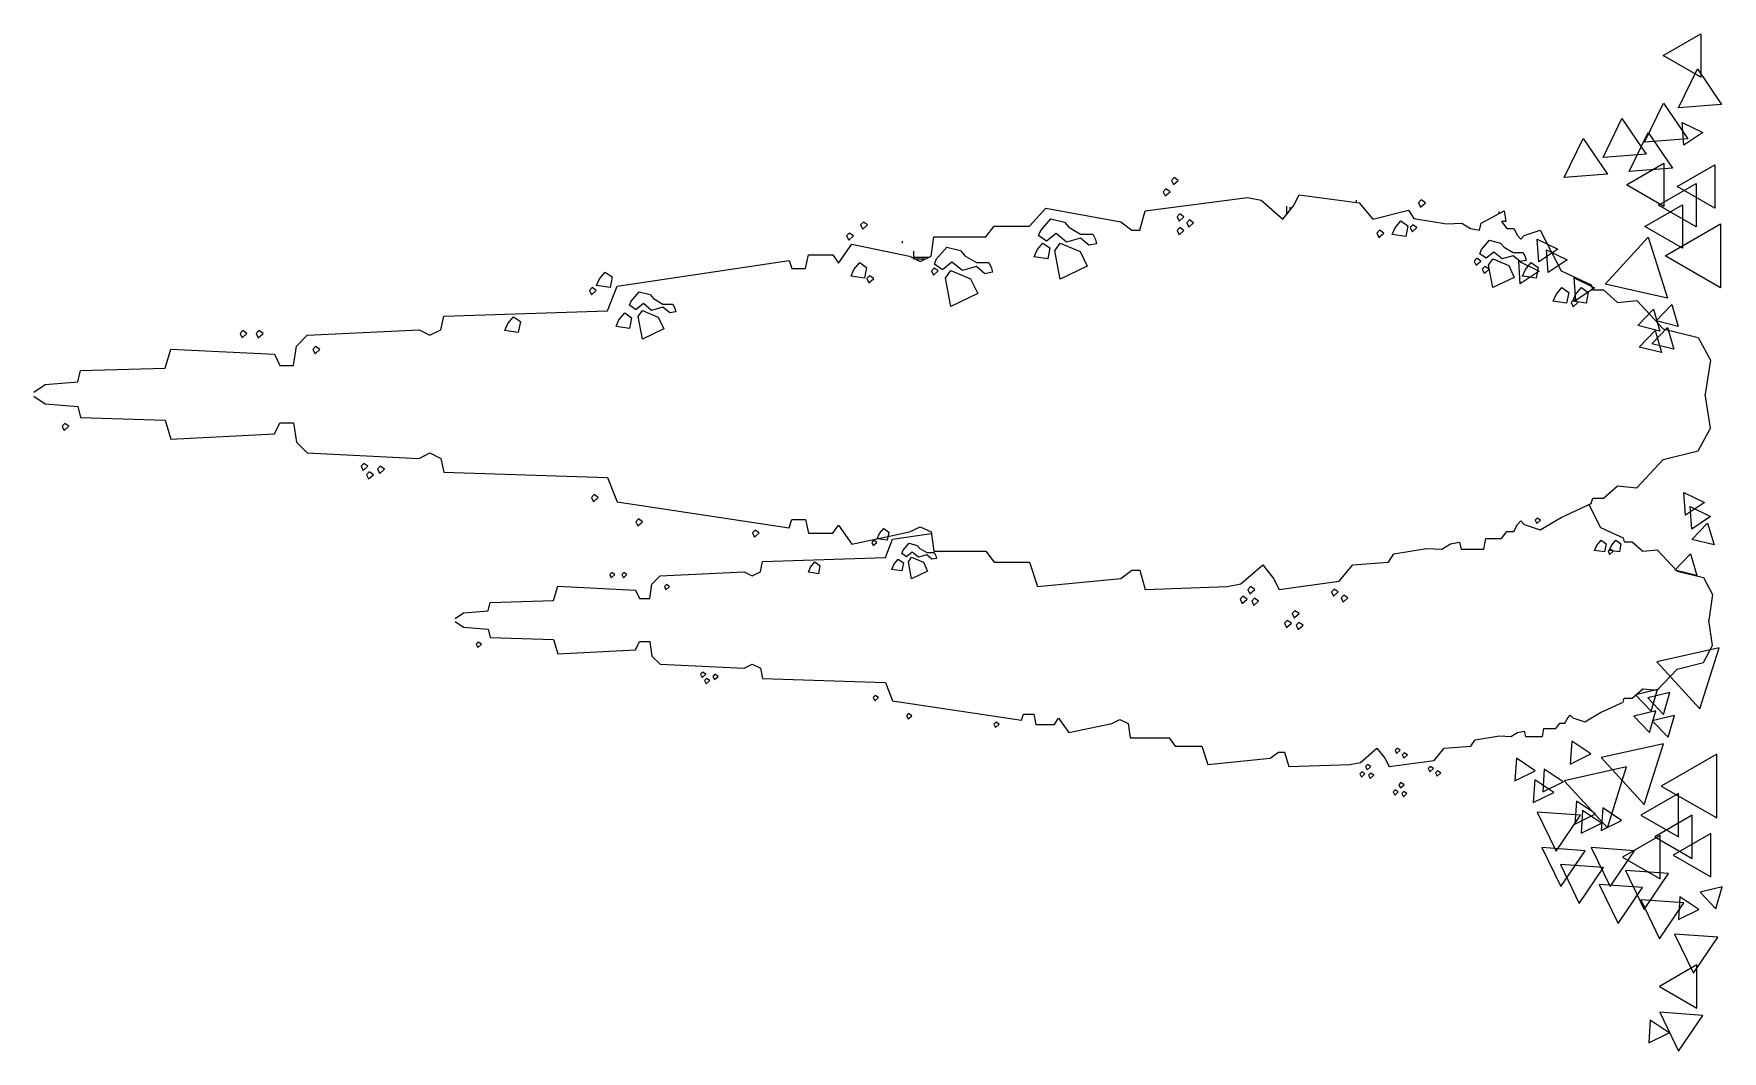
# Model space of a CAD drawing. Extents: x 443455 to 443460.82, y 4485389.64 to 4485393.15.
import ezdxf

# ---------------------------------------------------------------- set-up
doc = ezdxf.new("R2010")
doc.units = 0
doc.layers.get('0').update_dxf_attribs({"linetype": 'CONTINUOUS'})

msp = doc.modelspace()

# ---------------------------------------------------------------- linework, layer by layer
at = {"color": 0}
for p, q in [((443458.9309, 4485392.6555), (443458.9216, 4485392.6457)), ((443458.9216, 4485392.6457), (443458.9287, 4485392.631)), ((443458.9287, 4485392.631), (443458.9451, 4485392.6457)), ((443458.9451, 4485392.6457), (443458.9309, 4485392.6555)), ((443458.8315, 4485392.5402), (443459.1831, 4485392.5862)), ((443458.9024, 4485392.6164), (443458.8931, 4485392.6066)), ((443458.8931, 4485392.6066), (443458.9003, 4485392.5919)), ((443458.9003, 4485392.5919), (443458.9167, 4485392.6066)), ((443458.9167, 4485392.6066), (443458.9024, 4485392.6164)), ((443459.1831, 4485392.5862), (443459.2301, 4485392.5771)), ((443459.3425, 4485392.558), (443459.3617, 4485392.5962)), ((443459.3617, 4485392.5962), (443459.5687, 4485392.568)), ((443459.782, 4485392.5783), (443459.7728, 4485392.5684)), ((443459.7963, 4485392.5684), (443459.782, 4485392.5783)), ((443458.432, 4485392.4879), (443458.4883, 4485392.5499)), ((443458.4883, 4485392.5499), (443458.7468, 4485392.5021)), ((443458.813, 4485392.4739), (443458.8315, 4485392.5402)), ((443458.95, 4485392.5299), (443458.9408, 4485392.5201)), ((443458.9408, 4485392.5201), (443458.9479, 4485392.5054)), ((443458.9479, 4485392.5054), (443458.9643, 4485392.5201)), ((443458.9643, 4485392.5201), (443458.95, 4485392.5299)), ((443459.2301, 4485392.5771), (443459.3055, 4485392.5116)), ((443459.3055, 4485392.5116), (443459.3425, 4485392.558)), ((443459.3179, 4485392.5562), (443459.3179, 4485392.5271)), ((443459.3299, 4485392.5527), (443459.3299, 4485392.5421)), ((443459.5579, 4485392.5768), (443459.5579, 4485392.5695)), ((443459.5687, 4485392.568), (443459.6157, 4485392.5116)), ((443459.6157, 4485392.5116), (443459.738, 4485392.5428)), ((443459.738, 4485392.5428), (443459.7566, 4485392.5147)), ((443459.7728, 4485392.5684), (443459.7799, 4485392.5537)), ((443459.7799, 4485392.5537), (443459.7963, 4485392.5684)), ((443459.9887, 4485392.4983), (443460.0674, 4485392.5405)), ((443460.0499, 4485392.5377), (443460.0499, 4485392.5311)), ((443460.0674, 4485392.5405), (443460.0734, 4485392.5041)), ((443457.8118, 4485392.4637), (443457.8025, 4485392.4539)), ((443457.8261, 4485392.4539), (443457.8118, 4485392.4637)), ((443457.8601, 4485392.5019), (443457.8508, 4485392.4921)), ((443457.8508, 4485392.4921), (443457.858, 4485392.4773)), ((443457.858, 4485392.4773), (443457.8744, 4485392.4921)), ((443457.8744, 4485392.4921), (443457.8601, 4485392.5019)), ((443458.2819, 4485392.4506), (443458.3103, 4485392.4879)), ((443458.3103, 4485392.4879), (443458.432, 4485392.4879)), ((443458.464, 4485392.4554), (443458.4711, 4485392.473)), ((443458.4711, 4485392.473), (443458.5061, 4485392.5133)), ((443458.524, 4485392.4622), (443458.4911, 4485392.4357)), ((443458.5061, 4485392.5133), (443458.5532, 4485392.5015)), ((443458.5597, 4485392.4328), (443458.524, 4485392.4622)), ((443458.5532, 4485392.5015), (443458.5682, 4485392.4838)), ((443458.5682, 4485392.4838), (443458.6082, 4485392.4603)), ((443458.7468, 4485392.5021), (443458.7845, 4485392.4739)), ((443458.7845, 4485392.4739), (443458.813, 4485392.4739)), ((443458.95, 4485392.4828), (443458.9408, 4485392.473)), ((443458.9408, 4485392.473), (443458.9479, 4485392.4583)), ((443458.9479, 4485392.4583), (443458.9643, 4485392.473)), ((443458.9643, 4485392.473), (443458.95, 4485392.4828)), ((443458.9836, 4485392.5093), (443458.9743, 4485392.4995)), ((443458.9743, 4485392.4995), (443458.9814, 4485392.4848)), ((443458.9814, 4485392.4848), (443458.9979, 4485392.4995)), ((443458.9979, 4485392.4995), (443458.9836, 4485392.5093)), ((443459.6385, 4485392.4737), (443459.6292, 4485392.4639)), ((443459.6292, 4485392.4639), (443459.6364, 4485392.4492)), ((443459.6364, 4485392.4492), (443459.6528, 4485392.4639)), ((443459.6528, 4485392.4639), (443459.6385, 4485392.4737)), ((443459.6823, 4485392.4586), (443459.6922, 4485392.4822)), ((443459.6922, 4485392.4822), (443459.7122, 4485392.5057)), ((443459.7122, 4485392.5057), (443459.7358, 4485392.4891)), ((443459.7358, 4485392.4891), (443459.7287, 4485392.4518)), ((443459.7529, 4485392.4928), (443459.7437, 4485392.483)), ((443459.7437, 4485392.483), (443459.7508, 4485392.4683)), ((443459.7508, 4485392.4683), (443459.7672, 4485392.483)), ((443459.7672, 4485392.483), (443459.7529, 4485392.4928)), ((443459.7566, 4485392.5147), (443459.8696, 4485392.4956)), ((443459.8696, 4485392.4956), (443459.9219, 4485392.4983)), ((443459.9219, 4485392.4983), (443459.9523, 4485392.4801)), ((443459.9523, 4485392.4801), (443459.9827, 4485392.4737)), ((443459.9827, 4485392.4737), (443459.9887, 4485392.4983)), ((443460.0734, 4485392.5041), (443460.0583, 4485392.5041)), ((443460.0583, 4485392.5041), (443460.0769, 4485392.4796)), ((443460.0769, 4485392.4796), (443460.1007, 4485392.4796)), ((443460.1007, 4485392.4796), (443460.1132, 4485392.4559)), ((443460.137, 4485392.4559), (443460.1919, 4485392.4741)), ((443460.1919, 4485392.4741), (443460.264, 4485392.3342)), ((443457.774, 4485392.3606), (443457.8209, 4485392.4261)), ((443457.8025, 4485392.4539), (443457.8097, 4485392.4392)), ((443457.8097, 4485392.4392), (443457.8261, 4485392.4539)), ((443457.8209, 4485392.4261), (443458.0187, 4485392.3842)), ((443457.9949, 4485392.4295), (443457.9949, 4485392.4355)), ((443458.0934, 4485392.3842), (443458.1033, 4485392.4506)), ((443458.1033, 4485392.4506), (443458.2819, 4485392.4506)), ((443458.1127, 4485392.3748), (443458.1477, 4485392.4151)), ((443458.1477, 4485392.4151), (443458.1948, 4485392.4033)), ((443458.1948, 4485392.4033), (443458.2098, 4485392.3856)), ((443458.4488, 4485392.3823), (443458.4588, 4485392.4058)), ((443458.4588, 4485392.4058), (443458.4788, 4485392.4294)), ((443458.4911, 4485392.4357), (443458.464, 4485392.4554)), ((443458.4788, 4485392.4294), (443458.5023, 4485392.4127)), ((443458.5023, 4485392.4127), (443458.4952, 4485392.3754)), ((443458.5203, 4485392.4023), (443458.5381, 4485392.4288)), ((443458.5381, 4485392.4288), (443458.6067, 4485392.4004)), ((443458.6082, 4485392.4465), (443458.5597, 4485392.4328)), ((443458.6082, 4485392.4603), (443458.6503, 4485392.4603)), ((443458.6375, 4485392.422), (443458.6082, 4485392.4465)), ((443458.6639, 4485392.4269), (443458.6375, 4485392.422)), ((443458.6503, 4485392.4603), (443458.6596, 4485392.4416)), ((443458.6596, 4485392.4416), (443458.6639, 4485392.4269)), ((443459.7287, 4485392.4518), (443459.6823, 4485392.4586)), ((443459.984, 4485392.3927), (443459.9897, 4485392.4068)), ((443459.9897, 4485392.4068), (443460.0177, 4485392.439)), ((443460.0177, 4485392.439), (443460.0554, 4485392.4296)), ((443460.0554, 4485392.4296), (443460.0674, 4485392.4155)), ((443460.0674, 4485392.4155), (443460.0993, 4485392.3966)), ((443460.1132, 4485392.4559), (443460.1251, 4485392.4432)), ((443460.1251, 4485392.4432), (443460.137, 4485392.4559)), ((443457.0121, 4485392.2806), (443457.6047, 4485392.3697)), ((443457.6047, 4485392.3697), (443457.6139, 4485392.3415)), ((443457.6609, 4485392.3415), (443457.6708, 4485392.3888)), ((443457.6708, 4485392.3888), (443457.7555, 4485392.3888)), ((443457.7555, 4485392.3888), (443457.774, 4485392.3606)), ((443457.8278, 4485392.3385), (443457.8478, 4485392.3621)), ((443457.8478, 4485392.3621), (443457.8714, 4485392.3454)), ((443457.8714, 4485392.3454), (443457.8643, 4485392.3081)), ((443458.0187, 4485392.3842), (443458.0564, 4485392.366)), ((443458.0341, 4485392.3768), (443458.0341, 4485392.4014)), ((443458.0841, 4485392.3797), (443458.0341, 4485392.3797)), ((443458.0719, 4485392.3737), (443458.0341, 4485392.3737)), ((443458.0564, 4485392.366), (443458.0934, 4485392.3842)), ((443458.1055, 4485392.3572), (443458.1127, 4485392.3748)), ((443458.1327, 4485392.3375), (443458.1055, 4485392.3572)), ((443458.1655, 4485392.364), (443458.1327, 4485392.3375)), ((443458.2012, 4485392.3346), (443458.1655, 4485392.364)), ((443458.2497, 4485392.3483), (443458.2012, 4485392.3346)), ((443458.2098, 4485392.3856), (443458.2497, 4485392.3621)), ((443458.2497, 4485392.3621), (443458.2919, 4485392.3621)), ((443458.279, 4485392.3238), (443458.2497, 4485392.3483)), ((443458.2919, 4485392.3621), (443458.3011, 4485392.3434)), ((443458.4952, 4485392.3754), (443458.4488, 4485392.3823)), ((443458.5381, 4485392.3052), (443458.5203, 4485392.4023)), ((443458.6309, 4485392.3493), (443458.5381, 4485392.3052)), ((443458.6067, 4485392.4004), (443458.6309, 4485392.3493)), ((443459.9732, 4485392.3773), (443459.9639, 4485392.3675)), ((443459.9639, 4485392.3675), (443459.971, 4485392.3528)), ((443459.971, 4485392.3528), (443459.9875, 4485392.3675)), ((443459.9875, 4485392.3675), (443459.9732, 4485392.3773)), ((443460.0057, 4485392.377), (443459.984, 4485392.3927)), ((443460.0016, 4485392.3491), (443459.9923, 4485392.3393)), ((443460.0159, 4485392.3393), (443460.0016, 4485392.3491)), ((443460.032, 4485392.3982), (443460.0057, 4485392.377)), ((443460.0143, 4485392.3534), (443460.0285, 4485392.3746)), ((443460.0285, 4485392.2757), (443460.0143, 4485392.3534)), ((443460.0285, 4485392.3746), (443460.0834, 4485392.3519)), ((443460.0605, 4485392.3746), (443460.032, 4485392.3982)), ((443460.0993, 4485392.3856), (443460.0605, 4485392.3746)), ((443460.0834, 4485392.3519), (443460.1028, 4485392.311)), ((443460.0993, 4485392.3966), (443460.133, 4485392.3966)), ((443460.1228, 4485392.366), (443460.0993, 4485392.3856)), ((443460.1439, 4485392.3699), (443460.1228, 4485392.366)), ((443460.133, 4485392.3966), (443460.1405, 4485392.3817)), ((443460.1405, 4485392.3817), (443460.1439, 4485392.3699)), ((443460.1413, 4485392.3385), (443460.1613, 4485392.3621)), ((443460.1613, 4485392.3621), (443460.1849, 4485392.3454)), ((443460.1849, 4485392.3454), (443460.1777, 4485392.3081)), ((443456.9412, 4485392.2826), (443456.9512, 4485392.3061)), ((443456.9512, 4485392.3061), (443456.9712, 4485392.3297)), ((443456.9712, 4485392.3297), (443456.9948, 4485392.313)), ((443456.9948, 4485392.313), (443456.9876, 4485392.2757)), ((443457.6139, 4485392.3415), (443457.6609, 4485392.3415)), ((443457.8179, 4485392.315), (443457.8278, 4485392.3385)), ((443457.8643, 4485392.3081), (443457.8179, 4485392.315)), ((443457.8814, 4485392.3169), (443457.8721, 4485392.3071)), ((443457.8721, 4485392.3071), (443457.8792, 4485392.2924)), ((443457.8792, 4485392.2924), (443457.8957, 4485392.3071)), ((443457.8957, 4485392.3071), (443457.8814, 4485392.3169)), ((443458.1041, 4485392.3434), (443458.0948, 4485392.3336)), ((443458.0948, 4485392.3336), (443458.102, 4485392.3189)), ((443458.102, 4485392.3189), (443458.1184, 4485392.3336)), ((443458.1184, 4485392.3336), (443458.1041, 4485392.3434)), ((443458.1434, 4485392.3081), (443458.1612, 4485392.3346)), ((443458.1612, 4485392.2109), (443458.1434, 4485392.3081)), ((443458.1612, 4485392.3346), (443458.2298, 4485392.3061)), ((443458.2298, 4485392.3061), (443458.254, 4485392.2551)), ((443458.3054, 4485392.3287), (443458.279, 4485392.3238)), ((443458.3011, 4485392.3434), (443458.3054, 4485392.3287)), ((443459.9923, 4485392.3393), (443459.9995, 4485392.3246)), ((443459.9995, 4485392.3246), (443460.0159, 4485392.3393)), ((443460.1028, 4485392.311), (443460.0285, 4485392.2757)), ((443460.1313, 4485392.315), (443460.1413, 4485392.3385)), ((443460.1777, 4485392.3081), (443460.1313, 4485392.315)), ((443460.264, 4485392.3342), (443460.3672, 4485392.286)), ((443456.9255, 4485392.2757), (443456.9162, 4485392.2659)), ((443456.9162, 4485392.2659), (443456.9234, 4485392.2512)), ((443456.9234, 4485392.2512), (443456.9398, 4485392.2659)), ((443456.9398, 4485392.2659), (443456.9255, 4485392.2757)), ((443456.9876, 4485392.2757), (443456.9412, 4485392.2826)), ((443456.979, 4485392.196), (443457.0121, 4485392.2806)), ((443457.0543, 4485392.2153), (443457.06, 4485392.2294)), ((443457.06, 4485392.2294), (443457.088, 4485392.2616)), ((443457.088, 4485392.2616), (443457.1257, 4485392.2522)), ((443457.1257, 4485392.2522), (443457.1377, 4485392.238)), ((443457.1377, 4485392.238), (443457.1697, 4485392.2192)), ((443458.254, 4485392.2551), (443458.1612, 4485392.2109)), ((443460.2365, 4485392.2286), (443460.2465, 4485392.2521)), ((443460.2829, 4485392.2217), (443460.2365, 4485392.2286)), ((443460.2465, 4485392.2521), (443460.2665, 4485392.2757)), ((443460.2665, 4485392.2757), (443460.29, 4485392.259)), ((443460.29, 4485392.259), (443460.2829, 4485392.2217)), ((443460.3078, 4485392.2346), (443460.2985, 4485392.2248)), ((443460.3039, 4485392.2286), (443460.3139, 4485392.2521)), ((443460.3503, 4485392.2217), (443460.3039, 4485392.2286)), ((443460.3221, 4485392.2248), (443460.3078, 4485392.2346)), ((443460.3139, 4485392.2521), (443460.3339, 4485392.2757)), ((443460.3339, 4485392.2757), (443460.3575, 4485392.259)), ((443460.3575, 4485392.259), (443460.3503, 4485392.2217)), ((443460.3672, 4485392.286), (443460.3732, 4485392.2678)), ((443460.3732, 4485392.2678), (443460.4095, 4485392.2678)), ((443460.4095, 4485392.2678), (443460.4095, 4485392.2678)), ((443460.4095, 4485392.2678), (443460.4578, 4485392.2251)), ((443460.4578, 4485392.2251), (443460.5246, 4485392.2315)), ((443460.5246, 4485392.2315), (443460.6152, 4485392.1342)), ((443456.4049, 4485392.1306), (443456.4149, 4485392.1778)), ((443456.4149, 4485392.1778), (443456.979, 4485392.196)), ((443456.635, 4485392.1521), (443456.655, 4485392.1756)), ((443456.655, 4485392.1756), (443456.6785, 4485392.1589)), ((443457.0183, 4485392.1648), (443457.0383, 4485392.1884)), ((443457.0383, 4485392.1884), (443457.0619, 4485392.1717)), ((443457.076, 4485392.1996), (443457.0543, 4485392.2153)), ((443457.0619, 4485392.1717), (443457.0547, 4485392.1344)), ((443457.1023, 4485392.2208), (443457.076, 4485392.1996)), ((443457.0846, 4485392.176), (443457.0989, 4485392.1972)), ((443457.0989, 4485392.0983), (443457.0846, 4485392.176)), ((443457.0989, 4485392.1972), (443457.1537, 4485392.1744)), ((443457.1308, 4485392.1972), (443457.1023, 4485392.2208)), ((443457.1697, 4485392.2082), (443457.1308, 4485392.1972)), ((443457.1537, 4485392.1744), (443457.1731, 4485392.1336)), ((443457.1697, 4485392.2192), (443457.2034, 4485392.2192)), ((443457.1931, 4485392.1886), (443457.1697, 4485392.2082)), ((443457.2142, 4485392.1925), (443457.1931, 4485392.1886)), ((443457.2034, 4485392.2192), (443457.2108, 4485392.2043)), ((443457.2108, 4485392.2043), (443457.2142, 4485392.1925)), ((443460.2985, 4485392.2248), (443460.3057, 4485392.21)), ((443460.3057, 4485392.21), (443460.3221, 4485392.2248)), ((443455.722, 4485392.1275), (443455.7127, 4485392.1177)), ((443455.7127, 4485392.1177), (443455.7198, 4485392.103)), ((443455.7198, 4485392.103), (443455.7362, 4485392.1177)), ((443455.7362, 4485392.1177), (443455.722, 4485392.1275)), ((443455.7776, 4485392.1275), (443455.7684, 4485392.1177)), ((443455.7684, 4485392.1177), (443455.7755, 4485392.103)), ((443455.7755, 4485392.103), (443455.7919, 4485392.1177)), ((443455.7919, 4485392.1177), (443455.7776, 4485392.1275)), ((443455.9446, 4485392.1115), (443456.3302, 4485392.1306)), ((443456.3302, 4485392.1306), (443456.3672, 4485392.1115)), ((443456.3672, 4485392.1115), (443456.4049, 4485392.1306)), ((443456.625, 4485392.1285), (443456.635, 4485392.1521)), ((443456.6714, 4485392.1216), (443456.625, 4485392.1285)), ((443456.6785, 4485392.1589), (443456.6714, 4485392.1216)), ((443457.0083, 4485392.1413), (443457.0183, 4485392.1648)), ((443457.0547, 4485392.1344), (443457.0083, 4485392.1413)), ((443457.1731, 4485392.1336), (443457.0989, 4485392.0983)), ((443460.6152, 4485392.1342), (443460.7362, 4485392.1042)), ((443455.4552, 4485391.9987), (443455.4744, 4485392.0642)), ((443455.4744, 4485392.0642), (443455.8315, 4485392.046)), ((443455.897, 4485392.0078), (443455.9069, 4485392.0742)), ((443455.9069, 4485392.0742), (443455.9446, 4485392.1115)), ((443455.9732, 4485392.0726), (443455.964, 4485392.0628)), ((443455.964, 4485392.0628), (443455.9711, 4485392.048)), ((443455.9711, 4485392.048), (443455.9875, 4485392.0628)), ((443455.9875, 4485392.0628), (443455.9732, 4485392.0726)), ((443460.7362, 4485392.1042), (443460.7786, 4485392.026)), ((443455.1635, 4485391.9896), (443455.4552, 4485391.9987)), ((443455.8315, 4485392.046), (443455.85, 4485392.0078)), ((443455.85, 4485392.0078), (443455.897, 4485392.0078)), ((443460.7786, 4485392.026), (443460.7607, 4485391.9089)), ((443455.0022, 4485391.916), (443455.0412, 4485391.9423)), ((443455.0412, 4485391.9423), (443455.1543, 4485391.9514)), ((443455.1543, 4485391.9514), (443455.1635, 4485391.9896)), ((443455.0022, 4485391.9017), (443455.0412, 4485391.8754)), ((443460.7786, 4485391.7917), (443460.7607, 4485391.9089)), ((443455.0412, 4485391.8754), (443455.1543, 4485391.8663)), ((443455.1543, 4485391.8663), (443455.1635, 4485391.8281)), ((443455.1635, 4485391.8281), (443455.4552, 4485391.819)), ((443455.1088, 4485391.8076), (443455.0995, 4485391.7978)), ((443455.0995, 4485391.7978), (443455.1066, 4485391.7831)), ((443455.1066, 4485391.7831), (443455.123, 4485391.7978)), ((443455.123, 4485391.7978), (443455.1088, 4485391.8076)), ((443455.4552, 4485391.819), (443455.4744, 4485391.7535)), ((443455.4744, 4485391.7535), (443455.8315, 4485391.7717)), ((443455.8315, 4485391.7717), (443455.85, 4485391.8099)), ((443455.85, 4485391.8099), (443455.897, 4485391.8099)), ((443455.897, 4485391.8099), (443455.9069, 4485391.7435)), ((443460.7362, 4485391.7135), (443460.7786, 4485391.7917)), ((443455.9069, 4485391.7435), (443455.9446, 4485391.7063)), ((443455.9446, 4485391.7063), (443456.3302, 4485391.6872)), ((443456.3302, 4485391.6872), (443456.3672, 4485391.7063)), ((443456.3672, 4485391.7063), (443456.4049, 4485391.6872)), ((443460.6152, 4485391.6835), (443460.7362, 4485391.7135)), ((443456.1392, 4485391.6699), (443456.1299, 4485391.6601)), ((443456.1299, 4485391.6601), (443456.1371, 4485391.6454)), ((443456.1371, 4485391.6454), (443456.1535, 4485391.6601)), ((443456.1535, 4485391.6601), (443456.1392, 4485391.6699)), ((443456.1961, 4485391.6599), (443456.1868, 4485391.6501)), ((443456.1868, 4485391.6501), (443456.194, 4485391.6354)), ((443456.194, 4485391.6354), (443456.2104, 4485391.6501)), ((443456.2104, 4485391.6501), (443456.1961, 4485391.6599)), ((443456.4049, 4485391.6872), (443456.4149, 4485391.6399)), ((443460.5246, 4485391.5862), (443460.6152, 4485391.6835)), ((443456.1577, 4485391.6408), (443456.1485, 4485391.631)), ((443456.1485, 4485391.631), (443456.1556, 4485391.6163)), ((443456.1556, 4485391.6163), (443456.172, 4485391.631)), ((443456.172, 4485391.631), (443456.1577, 4485391.6408)), ((443456.4149, 4485391.6399), (443456.979, 4485391.6217)), ((443456.979, 4485391.6217), (443457.0121, 4485391.5371)), ((443460.4095, 4485391.5499), (443460.4578, 4485391.5926)), ((443460.4578, 4485391.5926), (443460.5246, 4485391.5862)), ((443456.9327, 4485391.5622), (443456.9234, 4485391.5524)), ((443456.9234, 4485391.5524), (443456.9305, 4485391.5377)), ((443456.9305, 4485391.5377), (443456.9469, 4485391.5524)), ((443456.9469, 4485391.5524), (443456.9327, 4485391.5622)), ((443457.0121, 4485391.5371), (443457.6047, 4485391.448)), ((443460.264, 4485391.4835), (443460.3672, 4485391.5317)), ((443460.3672, 4485391.5317), (443460.3732, 4485391.5499)), ((443460.3732, 4485391.5499), (443460.4095, 4485391.5499)), ((443460.4095, 4485391.5499), (443460.4095, 4485391.5499)), ((443457.0854, 4485391.4788), (443457.0762, 4485391.469)), ((443457.0997, 4485391.469), (443457.0854, 4485391.4788)), ((443457.6047, 4485391.448), (443457.6139, 4485391.4762)), ((443457.6139, 4485391.4762), (443457.6609, 4485391.4762)), ((443457.6609, 4485391.4762), (443457.6708, 4485391.4289)), ((443460.1817, 4485391.4812), (443460.1747, 4485391.4739)), ((443460.1747, 4485391.4739), (443460.1801, 4485391.4628)), ((443460.1801, 4485391.4628), (443460.1924, 4485391.4739)), ((443460.1924, 4485391.4739), (443460.1817, 4485391.4812)), ((443460.1919, 4485391.4408), (443460.264, 4485391.4835)), ((443460.3591, 4485391.5279), (443460.3998, 4485391.4489)), ((443457.0762, 4485391.469), (443457.0833, 4485391.4543)), ((443457.0833, 4485391.4543), (443457.0997, 4485391.469)), ((443457.4871, 4485391.4399), (443457.4778, 4485391.4301)), ((443457.4778, 4485391.4301), (443457.4849, 4485391.4154)), ((443457.4849, 4485391.4154), (443457.5014, 4485391.4301)), ((443457.5014, 4485391.4301), (443457.4871, 4485391.4399)), ((443457.6708, 4485391.4289), (443457.7555, 4485391.4289)), ((443457.7555, 4485391.4289), (443457.774, 4485391.4571)), ((443457.774, 4485391.4571), (443457.8209, 4485391.3917)), ((443457.8209, 4485391.3917), (443458.0187, 4485391.4335)), ((443457.9077, 4485391.4102), (443457.9152, 4485391.4278)), ((443457.9152, 4485391.4278), (443457.9302, 4485391.4455)), ((443457.9302, 4485391.4455), (443457.9479, 4485391.433)), ((443457.9479, 4485391.433), (443457.9425, 4485391.405)), ((443457.9609, 4485391.4087), (443458.0941, 4485391.4287)), ((443458.0187, 4485391.4335), (443458.0564, 4485391.4517)), ((443458.0564, 4485391.4517), (443458.0934, 4485391.4335)), ((443458.0934, 4485391.4335), (443458.1033, 4485391.3671)), ((443460.0583, 4485391.4108), (443460.0769, 4485391.4353)), ((443460.0769, 4485391.4353), (443460.1007, 4485391.4353)), ((443460.1007, 4485391.4353), (443460.1132, 4485391.459)), ((443460.1132, 4485391.459), (443460.1251, 4485391.4717)), ((443460.1251, 4485391.4717), (443460.137, 4485391.459)), ((443460.137, 4485391.459), (443460.1919, 4485391.4408)), ((443460.3998, 4485391.4489), (443460.4772, 4485391.4128)), ((443457.896, 4485391.405), (443457.889, 4485391.3977)), ((443457.889, 4485391.3977), (443457.8944, 4485391.3866)), ((443457.8944, 4485391.3866), (443457.9067, 4485391.3977)), ((443457.9067, 4485391.3977), (443457.896, 4485391.405)), ((443457.9425, 4485391.405), (443457.9077, 4485391.4102)), ((443457.9361, 4485391.3453), (443457.9609, 4485391.4087)), ((443457.9925, 4485391.3597), (443457.9968, 4485391.3703)), ((443458.0088, 4485391.3479), (443457.9925, 4485391.3597)), ((443457.9968, 4485391.3703), (443458.0178, 4485391.3944)), ((443458.0285, 4485391.3638), (443458.0088, 4485391.3479)), ((443458.0178, 4485391.3944), (443458.0461, 4485391.3874)), ((443458.0499, 4485391.3461), (443458.0285, 4485391.3638)), ((443458.0461, 4485391.3874), (443458.0551, 4485391.3768)), ((443458.0551, 4485391.3768), (443458.0791, 4485391.3626)), ((443458.0791, 4485391.3626), (443458.1043, 4485391.3626)), ((443458.1033, 4485391.3671), (443458.2819, 4485391.3671)), ((443458.1043, 4485391.3626), (443458.1099, 4485391.3514)), ((443458.2819, 4485391.3671), (443458.3103, 4485391.3298)), ((443459.6688, 4485391.3298), (443459.6873, 4485391.358)), ((443459.6873, 4485391.358), (443459.8004, 4485391.3771)), ((443459.8004, 4485391.3771), (443459.8527, 4485391.3744)), ((443459.8527, 4485391.3744), (443459.8831, 4485391.3926)), ((443459.8831, 4485391.3926), (443459.9135, 4485391.3989)), ((443459.9135, 4485391.3989), (443459.9195, 4485391.3744)), ((443459.9195, 4485391.3744), (443459.9982, 4485391.3744)), ((443459.9982, 4485391.3744), (443460.0041, 4485391.4108)), ((443460.0041, 4485391.4108), (443460.0583, 4485391.4108)), ((443460.3792, 4485391.3697), (443460.3867, 4485391.3874)), ((443460.414, 4485391.3645), (443460.3792, 4485391.3697)), ((443460.3867, 4485391.3874), (443460.4017, 4485391.405)), ((443460.4017, 4485391.405), (443460.4193, 4485391.3925)), ((443460.4193, 4485391.3925), (443460.414, 4485391.3645)), ((443460.4327, 4485391.3742), (443460.4257, 4485391.3668)), ((443460.4257, 4485391.3668), (443460.4311, 4485391.3558)), ((443460.4298, 4485391.3697), (443460.4373, 4485391.3874)), ((443460.4646, 4485391.3645), (443460.4298, 4485391.3697)), ((443460.4311, 4485391.3558), (443460.4434, 4485391.3668)), ((443460.4434, 4485391.3668), (443460.4327, 4485391.3742)), ((443460.4373, 4485391.3874), (443460.4523, 4485391.405)), ((443460.4523, 4485391.405), (443460.4699, 4485391.3925)), ((443460.4699, 4485391.3925), (443460.4646, 4485391.3645)), ((443460.4772, 4485391.4128), (443460.4817, 4485391.3991)), ((443460.4817, 4485391.3991), (443460.509, 4485391.3991)), ((443460.509, 4485391.3991), (443460.509, 4485391.3991)), ((443460.509, 4485391.3991), (443460.5452, 4485391.3671)), ((443460.5452, 4485391.3671), (443460.5953, 4485391.3719)), ((443460.5953, 4485391.3719), (443460.6632, 4485391.2989)), ((443457.5055, 4485391.2962), (443457.513, 4485391.3316)), ((443457.513, 4485391.3316), (443457.9361, 4485391.3453)), ((443457.6706, 4485391.2946), (443457.6781, 4485391.3123)), ((443457.6781, 4485391.3123), (443457.693, 4485391.33)), ((443457.693, 4485391.33), (443457.7107, 4485391.3174)), ((443457.7107, 4485391.3174), (443457.7054, 4485391.2895)), ((443457.9581, 4485391.3042), (443457.9656, 4485391.3219)), ((443457.9929, 4485391.299), (443457.9581, 4485391.3042)), ((443457.9656, 4485391.3219), (443457.9806, 4485391.3395)), ((443457.9806, 4485391.3395), (443457.9982, 4485391.327)), ((443457.9982, 4485391.327), (443457.9929, 4485391.299)), ((443458.0152, 4485391.3302), (443458.026, 4485391.3461)), ((443458.026, 4485391.272), (443458.0152, 4485391.3302)), ((443458.026, 4485391.3461), (443458.0671, 4485391.3291)), ((443458.0816, 4485391.2985), (443458.026, 4485391.272)), ((443458.0791, 4485391.3544), (443458.0499, 4485391.3461)), ((443458.0671, 4485391.3291), (443458.0816, 4485391.2985)), ((443458.0966, 4485391.3397), (443458.0791, 4485391.3544)), ((443458.1125, 4485391.3426), (443458.0966, 4485391.3397)), ((443458.1099, 4485391.3514), (443458.1125, 4485391.3426)), ((443458.3103, 4485391.3298), (443458.432, 4485391.3298)), ((443458.432, 4485391.3298), (443458.4605, 4485391.2453)), ((443458.7468, 4485391.2735), (443458.7845, 4485391.3017)), ((443458.7845, 4485391.3017), (443458.813, 4485391.3017)), ((443458.813, 4485391.3017), (443458.8315, 4485391.2353)), ((443459.1609, 4485391.2544), (443459.2363, 4485391.3198)), ((443459.2363, 4485391.3198), (443459.2733, 4485391.2735)), ((443459.4995, 4485391.2635), (443459.5464, 4485391.3198)), ((443459.5464, 4485391.3198), (443459.6688, 4485391.3298)), ((443460.6632, 4485391.2989), (443460.754, 4485391.2764)), ((443456.7932, 4485391.1973), (443456.8076, 4485391.2464)), ((443456.8076, 4485391.2464), (443457.0755, 4485391.2327)), ((443456.9933, 4485391.2939), (443456.9863, 4485391.2865)), ((443456.9863, 4485391.2865), (443456.9917, 4485391.2755)), ((443456.9917, 4485391.2755), (443457.004, 4485391.2865)), ((443457.004, 4485391.2865), (443456.9933, 4485391.2939)), ((443457.035, 4485391.2939), (443457.0281, 4485391.2865)), ((443457.0281, 4485391.2865), (443457.0334, 4485391.2755)), ((443457.0334, 4485391.2755), (443457.0458, 4485391.2865)), ((443457.0458, 4485391.2865), (443457.035, 4485391.2939)), ((443457.1246, 4485391.2041), (443457.132, 4485391.2539)), ((443457.132, 4485391.2539), (443457.1603, 4485391.2818)), ((443457.1603, 4485391.2818), (443457.4495, 4485391.2962)), ((443457.1817, 4485391.2527), (443457.1748, 4485391.2453)), ((443457.1748, 4485391.2453), (443457.1801, 4485391.2343)), ((443457.1801, 4485391.2343), (443457.1924, 4485391.2453)), ((443457.1924, 4485391.2453), (443457.1817, 4485391.2527)), ((443457.4495, 4485391.2962), (443457.4772, 4485391.2818)), ((443457.4772, 4485391.2818), (443457.5055, 4485391.2962)), ((443457.7054, 4485391.2895), (443457.6706, 4485391.2946)), ((443458.4605, 4485391.2453), (443458.7468, 4485391.2735)), ((443458.8315, 4485391.2353), (443459.1139, 4485391.2453)), ((443459.1139, 4485391.2453), (443459.1609, 4485391.2544)), ((443459.1942, 4485391.2453), (443459.1849, 4485391.2354)), ((443459.2085, 4485391.2354), (443459.1942, 4485391.2453)), ((443459.2733, 4485391.2735), (443459.2925, 4485391.2353)), ((443459.2925, 4485391.2353), (443459.4995, 4485391.2635)), ((443460.754, 4485391.2764), (443460.7857, 4485391.2177)), ((443456.5675, 4485391.1618), (443456.5745, 4485391.1905)), ((443456.5745, 4485391.1905), (443456.7932, 4485391.1973)), ((443457.0755, 4485391.2327), (443457.0893, 4485391.2041)), ((443457.0893, 4485391.2041), (443457.1246, 4485391.2041)), ((443459.1678, 4485391.2119), (443459.1585, 4485391.2021)), ((443459.1585, 4485391.2021), (443459.1656, 4485391.1874)), ((443459.1656, 4485391.1874), (443459.182, 4485391.2021)), ((443459.182, 4485391.2021), (443459.1678, 4485391.2119)), ((443459.1849, 4485391.2354), (443459.192, 4485391.2207)), ((443459.192, 4485391.2207), (443459.2085, 4485391.2354)), ((443459.2077, 4485391.205), (443459.1985, 4485391.1952)), ((443459.1985, 4485391.1952), (443459.2056, 4485391.1805)), ((443459.2056, 4485391.1805), (443459.222, 4485391.1952)), ((443459.222, 4485391.1952), (443459.2077, 4485391.205)), ((443459.4819, 4485391.2364), (443459.4726, 4485391.2266)), ((443459.4726, 4485391.2266), (443459.4797, 4485391.2119)), ((443459.4797, 4485391.2119), (443459.4961, 4485391.2266)), ((443459.4961, 4485391.2266), (443459.4819, 4485391.2364)), ((443459.5154, 4485391.2158), (443459.5061, 4485391.206)), ((443459.5061, 4485391.206), (443459.5133, 4485391.1913)), ((443459.5133, 4485391.1913), (443459.5297, 4485391.206)), ((443459.5297, 4485391.206), (443459.5154, 4485391.2158)), ((443460.7857, 4485391.2177), (443460.7723, 4485391.1299)), ((443456.4534, 4485391.1352), (443456.4827, 4485391.155)), ((443456.4534, 4485391.1246), (443456.4827, 4485391.1048)), ((443456.4827, 4485391.155), (443456.5675, 4485391.1618)), ((443459.3205, 4485391.1285), (443459.3112, 4485391.1187)), ((443459.3348, 4485391.1187), (443459.3205, 4485391.1285)), ((443459.3469, 4485391.1618), (443459.3377, 4485391.152)), ((443459.3377, 4485391.152), (443459.3448, 4485391.1373)), ((443459.3448, 4485391.1373), (443459.3612, 4485391.152)), ((443459.3612, 4485391.152), (443459.3469, 4485391.1618)), ((443460.7857, 4485391.042), (443460.7723, 4485391.1299)), ((443456.4827, 4485391.1048), (443456.5675, 4485391.098)), ((443456.5675, 4485391.098), (443456.5745, 4485391.0693)), ((443456.5745, 4485391.0693), (443456.7932, 4485391.0625)), ((443459.3112, 4485391.1187), (443459.3184, 4485391.1039)), ((443459.3184, 4485391.1039), (443459.3348, 4485391.1187)), ((443459.3605, 4485391.1216), (443459.3512, 4485391.1118)), ((443459.3512, 4485391.1118), (443459.3584, 4485391.0971)), ((443459.3584, 4485391.0971), (443459.3748, 4485391.1118)), ((443459.3748, 4485391.1118), (443459.3605, 4485391.1216)), ((443456.5334, 4485391.0539), (443456.5264, 4485391.0466)), ((443456.5264, 4485391.0466), (443456.5318, 4485391.0355)), ((443456.5318, 4485391.0355), (443456.5441, 4485391.0466)), ((443456.5441, 4485391.0466), (443456.5334, 4485391.0539)), ((443456.7932, 4485391.0625), (443456.8076, 4485391.0134)), ((443456.8076, 4485391.0134), (443457.0755, 4485391.027)), ((443457.0755, 4485391.027), (443457.0893, 4485391.0557)), ((443457.0893, 4485391.0557), (443457.1246, 4485391.0557)), ((443457.1246, 4485391.0557), (443457.132, 4485391.0059)), ((443460.754, 4485390.9834), (443460.7857, 4485391.042)), ((443457.132, 4485391.0059), (443457.1603, 4485390.9779)), ((443457.1603, 4485390.9779), (443457.4495, 4485390.9636)), ((443457.3062, 4485390.9507), (443457.2993, 4485390.9433)), ((443457.3169, 4485390.9433), (443457.3062, 4485390.9507)), ((443457.4495, 4485390.9636), (443457.4772, 4485390.9779)), ((443457.4772, 4485390.9779), (443457.5055, 4485390.9636)), ((443457.5055, 4485390.9636), (443457.513, 4485390.9282)), ((443460.5953, 4485390.8879), (443460.6632, 4485390.9609)), ((443460.6632, 4485390.9609), (443460.754, 4485390.9834)), ((443457.2993, 4485390.9433), (443457.3046, 4485390.9323)), ((443457.3046, 4485390.9323), (443457.3169, 4485390.9433)), ((443457.3201, 4485390.9289), (443457.3132, 4485390.9215)), ((443457.3132, 4485390.9215), (443457.3185, 4485390.9105)), ((443457.3185, 4485390.9105), (443457.3308, 4485390.9215)), ((443457.3308, 4485390.9215), (443457.3201, 4485390.9289)), ((443457.3489, 4485390.9432), (443457.3419, 4485390.9358)), ((443457.3419, 4485390.9358), (443457.3473, 4485390.9248)), ((443457.3473, 4485390.9248), (443457.3596, 4485390.9358)), ((443457.3596, 4485390.9358), (443457.3489, 4485390.9432)), ((443457.513, 4485390.9282), (443457.9361, 4485390.9145)), ((443457.9361, 4485390.9145), (443457.9609, 4485390.8511)), ((443460.509, 4485390.8606), (443460.5452, 4485390.8927)), ((443460.5452, 4485390.8927), (443460.5953, 4485390.8879)), ((443457.9013, 4485390.8699), (443457.8944, 4485390.8626)), ((443457.8944, 4485390.8626), (443457.8997, 4485390.8515)), ((443457.8997, 4485390.8515), (443457.912, 4485390.8626)), ((443457.912, 4485390.8626), (443457.9013, 4485390.8699)), ((443457.9609, 4485390.8511), (443458.4053, 4485390.7843)), ((443460.3998, 4485390.8109), (443460.4772, 4485390.847)), ((443460.4772, 4485390.847), (443460.4817, 4485390.8606)), ((443460.4817, 4485390.8606), (443460.509, 4485390.8606)), ((443460.509, 4485390.8606), (443460.509, 4485390.8606)), ((443458.0159, 4485390.8074), (443458.0089, 4485390.8)), ((443458.0089, 4485390.8), (443458.0143, 4485390.789)), ((443458.0143, 4485390.789), (443458.0266, 4485390.8)), ((443458.0266, 4485390.8), (443458.0159, 4485390.8074)), ((443458.3171, 4485390.7782), (443458.3102, 4485390.7708)), ((443458.3278, 4485390.7708), (443458.3171, 4485390.7782)), ((443458.4053, 4485390.7843), (443458.4123, 4485390.8054)), ((443458.4123, 4485390.8054), (443458.4475, 4485390.8054)), ((443458.4475, 4485390.8054), (443458.4549, 4485390.77)), ((443458.5184, 4485390.77), (443458.5323, 4485390.7911)), ((443458.5323, 4485390.7911), (443458.5675, 4485390.742)), ((443458.7158, 4485390.7734), (443458.7441, 4485390.787)), ((443458.7441, 4485390.787), (443458.7719, 4485390.7734)), ((443460.2456, 4485390.7563), (443460.2595, 4485390.7747)), ((443460.2595, 4485390.7747), (443460.2773, 4485390.7747)), ((443460.2773, 4485390.7747), (443460.2867, 4485390.7925)), ((443460.2867, 4485390.7925), (443460.2957, 4485390.802)), ((443460.2957, 4485390.802), (443460.3046, 4485390.7925)), ((443460.3046, 4485390.7925), (443460.3458, 4485390.7788)), ((443460.3458, 4485390.7788), (443460.3998, 4485390.8109)), ((443458.3102, 4485390.7708), (443458.3155, 4485390.7598)), ((443458.3155, 4485390.7598), (443458.3278, 4485390.7708)), ((443458.4549, 4485390.77), (443458.5184, 4485390.77)), ((443458.5675, 4485390.742), (443458.7158, 4485390.7734)), ((443458.7719, 4485390.7734), (443458.7793, 4485390.7236)), ((443458.7793, 4485390.7236), (443458.9132, 4485390.7236)), ((443458.9132, 4485390.7236), (443458.9346, 4485390.6956)), ((443459.9534, 4485390.6956), (443459.9673, 4485390.7168)), ((443459.9673, 4485390.7168), (443460.0521, 4485390.7311)), ((443460.0521, 4485390.7311), (443460.0913, 4485390.729)), ((443460.0913, 4485390.729), (443460.1141, 4485390.7427)), ((443460.1141, 4485390.7427), (443460.1369, 4485390.7474)), ((443460.1369, 4485390.7474), (443460.1414, 4485390.729)), ((443460.1414, 4485390.729), (443460.2004, 4485390.729)), ((443460.2004, 4485390.729), (443460.2049, 4485390.7563)), ((443460.2049, 4485390.7563), (443460.2456, 4485390.7563)), ((443458.9346, 4485390.6956), (443459.0258, 4485390.6956)), ((443459.0258, 4485390.6956), (443459.0472, 4485390.6322)), ((443459.2619, 4485390.6533), (443459.2902, 4485390.6745)), ((443459.2902, 4485390.6745), (443459.3115, 4485390.6745)), ((443459.3115, 4485390.6745), (443459.3254, 4485390.6247)), ((443459.5725, 4485390.639), (443459.629, 4485390.6881)), ((443459.629, 4485390.6881), (443459.6568, 4485390.6533)), ((443459.6986, 4485390.6881), (443459.6917, 4485390.6808)), ((443459.6917, 4485390.6808), (443459.697, 4485390.6697)), ((443459.697, 4485390.6697), (443459.7093, 4485390.6808)), ((443459.7093, 4485390.6808), (443459.6986, 4485390.6881)), ((443459.7238, 4485390.6727), (443459.7168, 4485390.6653)), ((443459.7168, 4485390.6653), (443459.7222, 4485390.6543)), ((443459.7222, 4485390.6543), (443459.7345, 4485390.6653)), ((443459.7345, 4485390.6653), (443459.7238, 4485390.6727)), ((443459.8264, 4485390.6458), (443459.8616, 4485390.6881)), ((443459.8616, 4485390.6881), (443459.9534, 4485390.6956)), ((443459.0472, 4485390.6322), (443459.2619, 4485390.6533)), ((443459.3254, 4485390.6247), (443459.5372, 4485390.6322)), ((443459.5372, 4485390.6322), (443459.5725, 4485390.639)), ((443459.5776, 4485390.6072), (443459.5707, 4485390.5998)), ((443459.5707, 4485390.5998), (443459.576, 4485390.5888)), ((443459.576, 4485390.5888), (443459.5883, 4485390.5998)), ((443459.5883, 4485390.5998), (443459.5776, 4485390.6072)), ((443459.5974, 4485390.6322), (443459.5905, 4485390.6248)), ((443459.5905, 4485390.6248), (443459.5958, 4485390.6138)), ((443459.5958, 4485390.6138), (443459.6082, 4485390.6248)), ((443459.6082, 4485390.6248), (443459.5974, 4485390.6322)), ((443459.6076, 4485390.602), (443459.6007, 4485390.5946)), ((443459.6183, 4485390.5946), (443459.6076, 4485390.602)), ((443459.6568, 4485390.6533), (443459.6712, 4485390.6247)), ((443459.6712, 4485390.6247), (443459.8264, 4485390.6458)), ((443459.8132, 4485390.6256), (443459.8062, 4485390.6182)), ((443459.8062, 4485390.6182), (443459.8116, 4485390.6072)), ((443459.8116, 4485390.6072), (443459.8239, 4485390.6182)), ((443459.8239, 4485390.6182), (443459.8132, 4485390.6256)), ((443459.8384, 4485390.6101), (443459.8314, 4485390.6027)), ((443459.8314, 4485390.6027), (443459.8368, 4485390.5917)), ((443459.8368, 4485390.5917), (443459.8491, 4485390.6027)), ((443459.8491, 4485390.6027), (443459.8384, 4485390.6101)), ((443459.6007, 4485390.5946), (443459.606, 4485390.5836)), ((443459.606, 4485390.5836), (443459.6183, 4485390.5946)), ((443459.6922, 4485390.5446), (443459.6852, 4485390.5372)), ((443459.7029, 4485390.5372), (443459.6922, 4485390.5446)), ((443459.712, 4485390.5696), (443459.7051, 4485390.5623)), ((443459.7051, 4485390.5623), (443459.7104, 4485390.5512)), ((443459.7104, 4485390.5512), (443459.7227, 4485390.5623)), ((443459.7227, 4485390.5623), (443459.712, 4485390.5696)), ((443459.6852, 4485390.5372), (443459.6906, 4485390.5262)), ((443459.6906, 4485390.5262), (443459.7029, 4485390.5372)), ((443459.7222, 4485390.5394), (443459.7152, 4485390.5321)), ((443459.7152, 4485390.5321), (443459.7206, 4485390.521)), ((443459.7206, 4485390.521), (443459.7329, 4485390.5321)), ((443459.7329, 4485390.5321), (443459.7222, 4485390.5394))]:
    msp.add_line(p, q, dxfattribs=at)
for points in [[(443460.7455, 4485393.0017), (443460.6161, 4485393.0764), (443460.7455, 4485393.151)], [(443460.6681, 4485392.8959), (443460.7333, 4485393.0302), (443460.817, 4485392.9066)], [(443460.5516, 4485392.7777), (443460.6169, 4485392.912), (443460.7006, 4485392.7883)], [(443460.4083, 4485392.7248), (443460.4736, 4485392.8591), (443460.5573, 4485392.7354)], [(443460.4988, 4485392.6767), (443460.5641, 4485392.8111), (443460.6478, 4485392.6874)], [(443460.6867, 4485392.7671), (443460.6815, 4485392.8453), (443460.7519, 4485392.8107)], [(443460.2749, 4485392.6558), (443460.3401, 4485392.7901), (443460.4238, 4485392.6664)], [(443460.6183, 4485392.5559), (443460.489, 4485392.6306), (443460.6183, 4485392.7053)], [(443460.793, 4485392.5498), (443460.6636, 4485392.6244), (443460.793, 4485392.6991)], [(443460.7294, 4485392.4857), (443460.6, 4485392.5604), (443460.7294, 4485392.6351)], [(443460.6819, 4485392.4119), (443460.5526, 4485392.4865), (443460.6819, 4485392.5612)], [(443460.8134, 4485392.2754), (443460.6227, 4485392.3856), (443460.8134, 4485392.4957)], [(443460.1869, 4485392.3645), (443460.1817, 4485392.4427), (443460.2521, 4485392.4081)], [(443460.2192, 4485392.3275), (443460.214, 4485392.4057), (443460.2843, 4485392.3711)], [(443460.4152, 4485392.2873), (443460.564, 4485392.4497), (443460.6303, 4485392.2396)], [(443460.1233, 4485392.2893), (443460.1181, 4485392.3676), (443460.1885, 4485392.3329)], [(443460.3141, 4485392.2315), (443460.3089, 4485392.3097), (443460.3793, 4485392.2751)], [(443460.5279, 4485392.1449), (443460.5821, 4485392.2016), (443460.6041, 4485392.1263)], [(443460.5915, 4485392.1609), (443460.6457, 4485392.2176), (443460.6677, 4485392.1423)], [(443460.5333, 4485392.071), (443460.5875, 4485392.1277), (443460.6095, 4485392.0524)], [(443460.5763, 4485392.0821), (443460.6305, 4485392.1388), (443460.6525, 4485392.0635)], [(443460.6924, 4485391.4916), (443460.6872, 4485391.5698), (443460.7576, 4485391.5352)], [(443460.7139, 4485391.4436), (443460.7087, 4485391.5218), (443460.7791, 4485391.4872)], [(443460.7146, 4485391.4075), (443460.7687, 4485391.4641), (443460.7907, 4485391.3889)], [(443460.6555, 4485391.3016), (443460.7096, 4485391.3582), (443460.7316, 4485391.283)], [(443460.5934, 4485390.986), (443460.7422, 4485390.8236), (443460.8085, 4485391.0337)], [(443460.5198, 4485390.8723), (443460.574, 4485390.8156), (443460.596, 4485390.8909)], [(443460.5628, 4485390.8612), (443460.617, 4485390.8046), (443460.639, 4485390.8798)], [(443460.5145, 4485390.7984), (443460.5686, 4485390.7418), (443460.5906, 4485390.817)], [(443460.578, 4485390.7824), (443460.6322, 4485390.7257), (443460.6542, 4485390.801)], [(443460.3006, 4485390.7119), (443460.2954, 4485390.6336), (443460.3658, 4485390.6682)], [(443460.4017, 4485390.656), (443460.5505, 4485390.4936), (443460.6168, 4485390.7037)], [(443460.8, 4485390.6679), (443460.6092, 4485390.5578), (443460.8, 4485390.4476)], [(443460.1098, 4485390.654), (443460.1047, 4485390.5757), (443460.175, 4485390.6104)], [(443460.2057, 4485390.6158), (443460.2005, 4485390.5376), (443460.2708, 4485390.5722)], [(443460.2745, 4485390.576), (443460.4233, 4485390.4136), (443460.4896, 4485390.6237)], [(443460.1734, 4485390.5789), (443460.1682, 4485390.5006), (443460.2386, 4485390.5353)], [(443460.3167, 4485390.505), (443460.3116, 4485390.4268), (443460.3819, 4485390.4614)], [(443460.6684, 4485390.5315), (443460.5391, 4485390.4568), (443460.6684, 4485390.3821)], [(443460.1817, 4485390.4673), (443460.2469, 4485390.333), (443460.3306, 4485390.4567)], [(443460.3382, 4485390.473), (443460.3331, 4485390.3947), (443460.4034, 4485390.4294)], [(443460.4072, 4485390.4828), (443460.402, 4485390.4046), (443460.4724, 4485390.4392)], [(443460.7159, 4485390.4576), (443460.5865, 4485390.3829), (443460.7159, 4485390.3082)], [(443460.6048, 4485390.3874), (443460.4755, 4485390.3127), (443460.6048, 4485390.238)], [(443460.7795, 4485390.3935), (443460.6501, 4485390.3189), (443460.7795, 4485390.2442)], [(443460.1978, 4485390.3454), (443460.2631, 4485390.2111), (443460.3468, 4485390.3347)], [(443460.368, 4485390.3454), (443460.4332, 4485390.2111), (443460.5169, 4485390.3347)], [(443460.2614, 4485390.2875), (443460.3267, 4485390.1532), (443460.4103, 4485390.2769)], [(443460.4853, 4485390.2666), (443460.5506, 4485390.1323), (443460.6343, 4485390.2559)], [(443460.3948, 4485390.2186), (443460.4601, 4485390.0842), (443460.5438, 4485390.2079)], [(443460.7429, 4485390.1914), (443460.797, 4485390.1347), (443460.819, 4485390.21)], [(443460.5381, 4485390.1656), (443460.6034, 4485390.0313), (443460.6871, 4485390.155)], [(443460.6732, 4485390.1762), (443460.668, 4485390.098), (443460.7384, 4485390.1326)], [(443460.6546, 4485390.0474), (443460.7199, 4485389.9131), (443460.8036, 4485390.0368)], [(443460.732, 4485389.9416), (443460.6027, 4485389.867), (443460.732, 4485389.7923)], [(443460.5711, 4485389.7502), (443460.5659, 4485389.6719), (443460.6363, 4485389.7066)], [(443460.6035, 4485389.7777), (443460.6688, 4485389.6434), (443460.7525, 4485389.7671)]]:
    msp.add_lwpolyline(points, close=True, dxfattribs=at)

doc.saveas('drawing.dxf')
